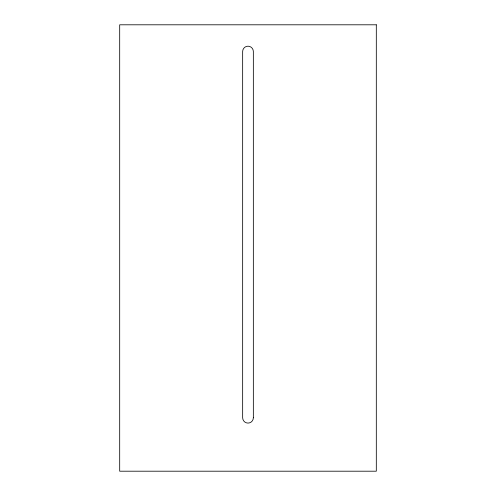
<?xml version="1.0" encoding="UTF-8"?>
<svg xmlns="http://www.w3.org/2000/svg" width="496" height="496" viewBox="0 0 496 496"><rect width="100%" height="100%" fill="white"/><g stroke="black" fill="none" stroke-linecap="round" stroke-linejoin="round"><path stroke-width="0.74" d="M376.309 24.8L119.691 24.8L119.691 471.2L376.309 471.2L376.309 24.8M253.344 417.737L253.344 51.528A5.344 5.344 0 0 0 248 46.184A5.344 5.344 0 0 0 242.656 51.528L242.656 417.737A5.344 5.344 0 0 0 248 423.088A5.344 5.344 0 0 0 253.344 417.737"/></g></svg>
